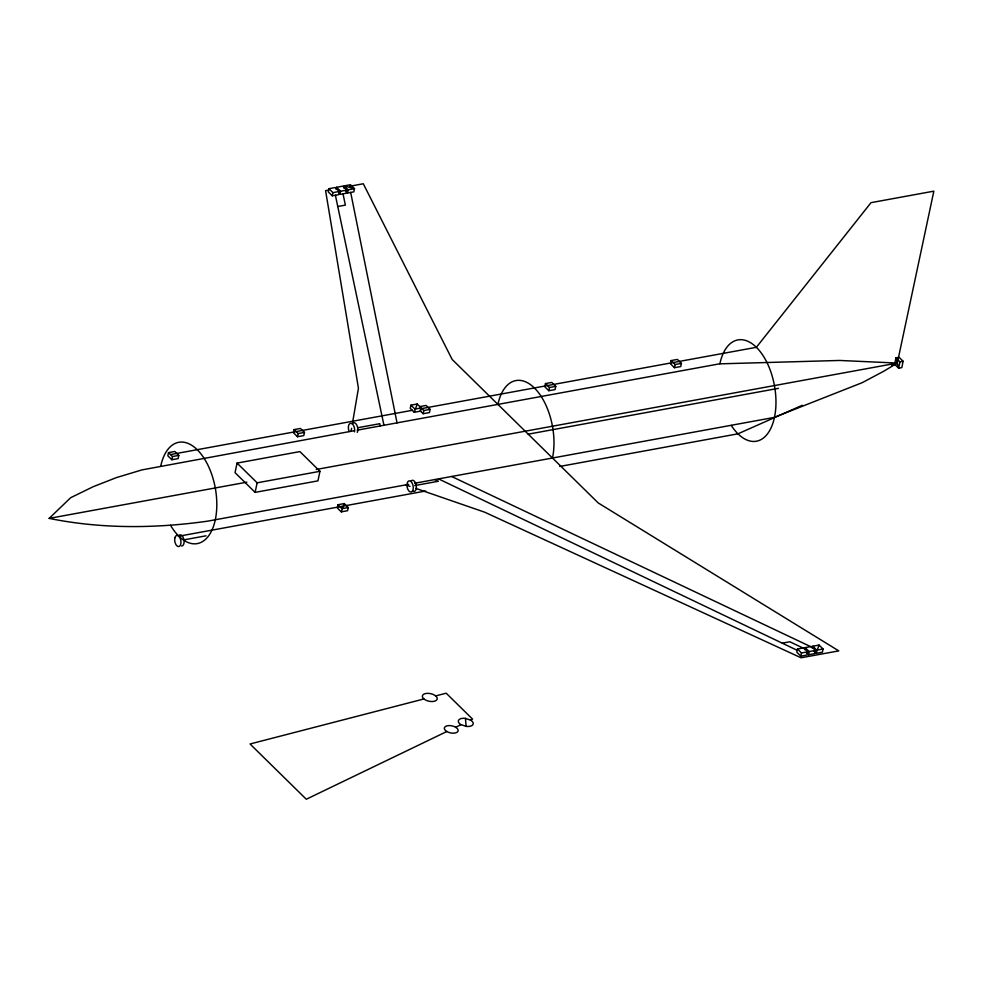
<?xml version="1.0" encoding="UTF-8"?>
<svg xmlns="http://www.w3.org/2000/svg" width="983" height="983" viewBox="0 0 983 983"><rect width="100%" height="100%" fill="white"/><g stroke="black" fill="none" stroke-linecap="round" stroke-linejoin="round"><path stroke-width="1.47" d="M351.103 431.291L351.619 428.318M352.369 423.857L358.439 388.224L325.594 190.665L328.617 190.112M894.923 362.997L895.931 357.923L899.076 357.296L903.094 361.24L901.841 367.593L898.683 368.22L894.665 364.275M899.949 361.867L898.683 368.22L895.931 357.923L899.949 361.867L903.094 361.24M168.511 452.61L167.835 455.793L171.841 459.737L178.132 458.594L178.808 455.399L174.79 451.455L168.511 452.61L172.517 456.554L178.808 455.399M171.841 459.737L172.517 456.554M237.063 463.091L235.035 472.639L255.113 492.372L317.939 480.859L319.966 471.312L299.889 451.59L237.063 463.091L257.141 482.813L319.966 471.312M255.113 492.372L257.141 482.813M328.9 188.687L328.224 191.869L332.242 195.814L338.521 194.659L339.196 191.476L335.178 187.532L328.9 188.687L332.918 192.631L339.196 191.476M332.242 195.814L332.918 192.631M336.1 189.412L336.555 187.286L342.834 186.131L346.852 190.075L346.176 193.258L339.885 194.413L340.56 191.23L336.555 187.286M343.743 188.011L344.197 185.885L350.476 184.73L354.494 188.675L353.819 191.857L347.54 193.012L345.524 191.034M294.163 429.596L293.487 432.79L297.493 436.735L303.784 435.58L304.46 432.397L300.442 428.453L294.163 429.596L298.181 433.552L304.46 432.397M347.54 193.012L348.215 189.83L344.197 185.885L354.494 188.675L348.215 189.83M297.493 436.735L298.181 433.552M337.968 504.734L337.292 507.916L341.298 511.86L347.589 510.705L348.265 507.523L344.247 503.579L337.968 504.734L341.986 508.678L348.265 507.523M341.298 511.86L344.247 503.579M410.931 405.156L410.255 408.338L414.273 412.282L420.552 411.14L421.228 407.957L414.949 409.1L410.931 405.156L417.21 404.013L423.833 410.538L430.112 409.383L429.436 412.565L423.157 413.72L420.134 410.759M414.273 412.282L417.21 404.013M423.157 413.72L423.833 410.538M545.467 383.579L544.791 386.761L548.809 390.718L555.088 389.563L555.764 386.38L551.746 382.436L545.467 383.579L549.485 387.523L555.764 386.38M548.809 390.718L549.485 387.523M671.119 360.577L670.443 363.759L674.461 367.703L680.74 366.548L681.416 363.366L677.398 359.422L671.119 360.577L675.137 364.521L681.416 363.366M674.461 367.703L675.137 364.521M797.483 649.013L796.808 652.208L800.826 656.153L807.104 654.997L807.78 651.815L803.775 647.871L797.483 649.013L801.501 652.97L807.78 651.815M800.826 656.153L801.501 652.97M804.684 649.738L805.138 647.625L811.417 646.47L815.435 650.414L814.76 653.597L808.468 654.752L806.465 652.773M808.468 654.752L809.156 651.569L805.138 647.625M812.327 648.338L812.781 646.224L819.06 645.069L823.078 649.013L822.402 652.196L816.123 653.351L814.108 651.373M816.123 653.351L819.06 645.069M414.666 483.255L773.94 417.468L862.275 382.645L883.889 371.156L897.307 363.071L933.85 191.157L871.024 202.658L756.369 347.306L419.987 408.903M408.67 484.349L207.769 521.137C155.216 528.596 101.323 529.001 49.15 518.385L70.727 497.668L93.225 486.696L116.559 477.554L141.97 469.899L354.101 430.738M446.86 731.499L306.291 799.24L250.051 743.984L423.968 698.95M455.645 727.26L461.039 724.668M470.513 720.097L472.565 719.114L446.184 693.199L435.616 695.927M802.275 405.279L737.987 433.822L559.794 466.446M891.716 365.553L897.307 363.071L839.691 360.454L719.372 363.857L357.099 430.185M349.727 186.254L363.292 183.76L452.155 359.459L598.242 502.964L838.782 650.881L801.084 657.787L484.607 512.168L415.723 488.367M340.56 191.23L346.852 190.075M337.759 206.504L345.365 205.115L343.03 193.835M419.815 406.593L426.094 405.438L430.112 409.383M170.514 454.576L412.467 410.28M357.615 427.752L379.794 423.698L380.237 425.958M49.15 518.385L246.856 482.174M316.28 469.469L897.307 363.071M528.203 434.167L778.425 388.346M414.728 485.577L438.381 481.252L434.805 479.557M178.82 536.214L425.688 491.009M183.907 539.864L206.086 535.809M782.247 643.165L789.853 641.776L806.232 649.579M809.156 651.569L815.435 650.414M823.078 649.013L816.799 650.168L812.781 646.224M465.438 718.389L470.808 720.244A7.581 3.883 12 0 1 472.786 724.815A7.581 3.883 12 0 1 466.114 726.376L460.744 724.52A7.581 3.883 12 0 1 458.766 719.949A7.581 3.883 12 0 1 465.438 718.389L466.114 726.376M405.672 484.902L409.985 486.388M451.615 476.485L813.863 648.166M438.516 478.881L797.225 650.328M335.387 195.236L383.948 425.27M350.673 192.435L397.046 422.874M178.845 535.465A5.689 3.06 79.6 0 1 183.796 539.126A5.689 3.06 79.6 0 1 181.585 546.02M160.733 466.151A51.485 27.708 79.6 0 1 200.127 452.868A51.485 27.708 79.6 0 1 212.672 528.473A51.485 27.708 79.6 0 1 170.551 525.303M352.565 423.341A5.689 3.06 79.6 0 1 356.755 425.012A5.689 3.06 79.6 0 1 357.308 432.385M349.137 431.525A5.689 3.06 79.6 0 1 350.894 423.255A5.689 3.06 79.6 0 1 354.531 431.832M411.14 480.896A5.689 3.06 79.6 0 1 416.251 485.295A5.689 3.06 79.6 0 1 413.044 491.23M407.097 483.464A5.689 3.06 79.6 0 1 412.295 483.353A5.689 3.06 79.6 0 1 411.263 491.991A5.689 3.06 79.6 0 1 406.937 484.803M497.914 404.406A51.485 27.708 79.6 0 1 534.383 387.953A51.485 27.708 79.6 0 1 552.483 458.017M719.888 363.759A51.485 27.708 79.6 0 1 758.716 349.801A51.485 27.708 79.6 0 1 772.454 424.472A51.485 27.708 79.6 0 1 731.229 425.406M455.915 727.408L454.441 726.634A7.028 3.6 12 0 0 445.582 726.412A7.028 3.6 12 0 0 446.589 731.364L448.076 732.138A7.028 3.6 12 0 0 456.923 732.347A7.028 3.6 12 0 0 455.915 727.408M436.071 696.296L434.818 695.313A7.581 3.883 12 0 0 424.988 693.679A7.581 3.883 12 0 0 423.513 698.594L424.767 699.577A7.581 3.883 12 0 0 434.597 701.198A7.581 3.883 12 0 0 436.071 696.296M174.802 538.02A5.689 3.06 79.6 0 0 178.439 546.597A5.689 3.06 79.6 0 0 180.196 538.328A5.689 3.06 79.6 0 0 174.802 538.02"/></g></svg>
